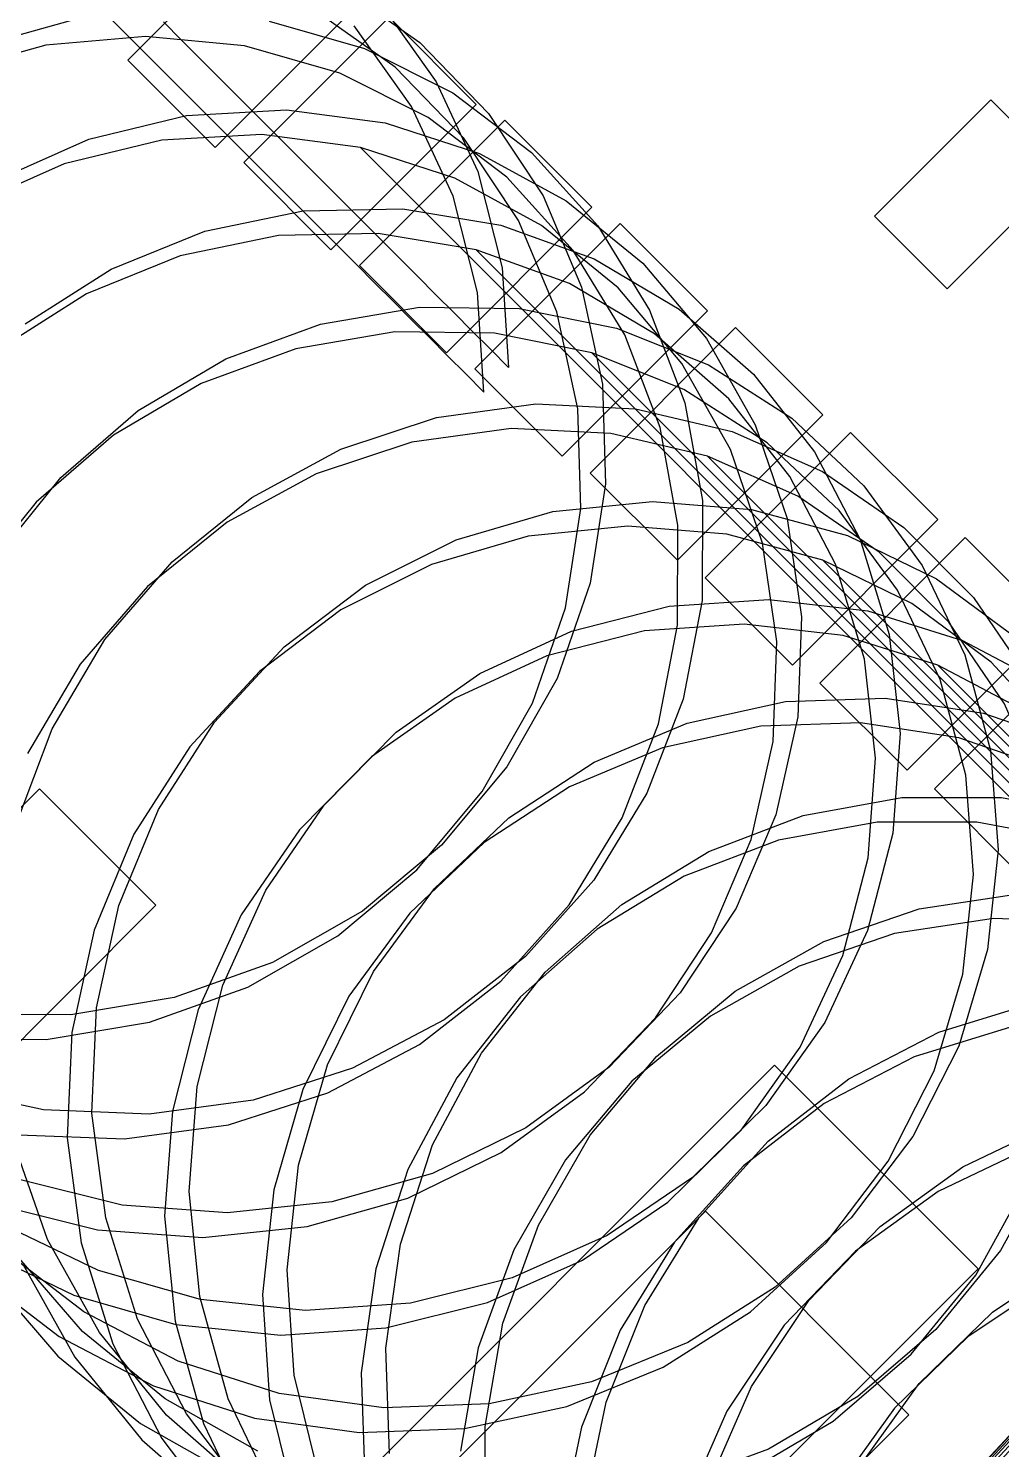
# Model space of a CAD drawing. Header units: metres. Extents: x 20040 to 21060, y 50040 to 51060.
# Drawn here: x 20456 to 20503.4, y 50498.4 to 50567.5 of the extents above; entities that cross this region are included whole.
import ezdxf

# ---------------------------------------------------------------- set-up
doc = ezdxf.new("R2010")
doc.units = ezdxf.units.M

msp = doc.modelspace()

# ---------------------------------------------------------------- linework, layer by layer
at = {"layer": 'Crosscut_RL725'}
msp.add_polyline3d([(20500.283, 50536.524, 725), (20560.64, 50476.167, 725)], dxfattribs=at)
at = {"layer": 'Crosscut_RL750'}
msp.add_polyline3d([(20494.687, 50541.615, 750), (20555.651, 50480.651, 750)], dxfattribs=at)
at = {"layer": 'Crosscut_RL775'}
msp.add_polyline3d([(20489.08, 50546.678, 775), (20550.642, 50485.116, 775)], dxfattribs=at)
at = {"layer": 'Crosscut_RL800'}
msp.add_polyline3d([(20483.463, 50551.711, 800), (20545.613, 50489.56, 800)], dxfattribs=at)
at = {"layer": 'Crosscut_RL825'}
msp.add_polyline3d([(20477.836, 50556.715, 825), (20540.565, 50493.986, 825)], dxfattribs=at)
at = {"layer": 'Crosscut_RL850'}
msp.add_polyline3d([(20472.201, 50561.689, 850), (20535.498, 50498.392, 850)], dxfattribs=at)
at = {"layer": 'Decline_CL_1in7_5_5x5_8'}
for points in [[(20451.777, 50518.345, 912.264), (20456.905, 50518.308, 911.55), (20461.936, 50519.157, 910.836), (20466.714, 50520.859, 910.121), (20471.092, 50523.357, 909.407), (20474.935, 50526.567, 908.693), (20478.125, 50530.381, 907.979), (20480.564, 50534.676, 907.264), (20482.18, 50539.31, 906.55), (20482.925, 50544.13, 905.836), (20482.781, 50548.98, 905.121), (20481.755, 50553.702, 904.407), (20479.885, 50558.139, 903.693), (20477.235, 50562.148, 902.979), (20473.893, 50565.596, 902.264), (20469.969, 50568.37, 901.55)], [(20459.643, 50568.357, 933.906), (20460.526, 50567.474, 933.76), (20461.41, 50566.59, 933.614), (20462.294, 50565.706, 933.467), (20463.178, 50564.822, 933.321), (20464.062, 50563.938, 933.175), (20464.946, 50563.054, 933.029), (20465.83, 50562.17, 932.883), (20466.714, 50561.286, 932.736), (20467.597, 50560.403, 932.59), (20468.481, 50559.519, 932.444), (20469.365, 50558.635, 932.298), (20470.249, 50557.751, 932.152), (20471.133, 50556.867, 932.005), (20472.017, 50555.983, 931.859), (20472.901, 50555.099, 931.713), (20473.785, 50554.215, 931.567), (20474.669, 50553.331, 931.42), (20475.552, 50552.448, 931.274), (20476.436, 50551.564, 931.128), (20477.32, 50550.68, 930.982), (20478.204, 50549.796, 930.836), (20477.894, 50554.634, 930.121), (20476.708, 50559.314, 929.407), (20474.687, 50563.683, 928.693), (20471.901, 50567.597, 927.979)], [(20455.588, 50513.688, 887.264), (20460.717, 50513.486, 886.55), (20465.777, 50514.171, 885.836), (20470.614, 50515.719, 885.121), (20475.077, 50518.074, 884.407), (20479.029, 50521.159, 883.693), (20482.348, 50524.87, 882.979), (20484.933, 50529.086, 882.264), (20486.706, 50533.668, 881.55), (20487.616, 50538.465, 880.836), (20487.637, 50543.322, 880.121), (20486.773, 50548.079, 879.407), (20485.056, 50552.581, 878.693), (20482.544, 50556.68, 877.979), (20479.323, 50560.241, 877.264), (20475.499, 50563.148, 876.55), (20471.197, 50565.303, 875.836), (20466.559, 50566.633, 875.121), (20461.736, 50567.092, 874.407), (20456.887, 50566.661, 873.693), (20452.169, 50565.349, 872.979)], [(20454.4, 50510.312, 862.979), (20459.403, 50509.062, 862.264), (20464.526, 50508.694, 861.55), (20469.611, 50509.216, 860.836), (20474.501, 50510.606, 860.121), (20479.044, 50512.817, 859.407), (20483.101, 50515.773, 858.693), (20486.546, 50519.377, 857.979), (20489.274, 50523.509, 857.264), (20491.203, 50528.034, 856.55), (20492.276, 50532.803, 855.836), (20492.462, 50537.661, 855.121), (20491.761, 50542.448, 854.407), (20490.199, 50547.009, 853.693), (20487.83, 50551.193, 852.979), (20484.733, 50554.864, 852.264), (20481.011, 50557.9, 851.55), (20476.788, 50560.201, 850.836), (20472.201, 50561.689, 850.121), (20467.401, 50562.312, 849.407), (20462.545, 50562.046, 848.693), (20457.791, 50560.896, 847.979), (20453.295, 50558.894, 847.264)], [(20453.598, 50508.126, 838.693), (20458.258, 50505.878, 837.979), (20463.221, 50504.466, 837.264), (20468.334, 50503.933, 836.55), (20473.438, 50504.29, 835.836), (20478.376, 50505.522, 835.121), (20482.995, 50507.585, 834.407), (20487.152, 50510.41, 833.693), (20490.719, 50513.901, 832.979), (20493.587, 50517.945, 832.264), (20495.67, 50522.408, 831.55), (20496.905, 50527.143, 830.836), (20497.257, 50531.997, 830.121), (20496.72, 50536.809, 829.407), (20495.314, 50541.423, 828.693), (20493.09, 50545.689, 827.979), (20490.121, 50549.465, 827.264), (20486.507, 50552.627, 826.55), (20482.366, 50555.071, 825.836), (20477.836, 50556.715, 825.121), (20473.064, 50557.501, 824.407), (20468.206, 50557.401, 823.693), (20463.421, 50556.414, 822.979), (20458.866, 50554.566, 822.264), (20454.689, 50551.913, 821.55)], [(20453.425, 50507.021, 814.407), (20457.54, 50503.869, 813.693), (20462.127, 50501.472, 812.979), (20467.045, 50499.901, 812.264), (20472.141, 50499.203, 811.55), (20477.259, 50499.395, 810.836), (20482.24, 50500.467, 810.121), (20486.929, 50502.38, 809.407), (20491.182, 50505.069, 808.693), (20494.868, 50508.445, 807.979), (20497.873, 50512.396, 807.264), (20500.107, 50516.791, 806.55), (20501.503, 50521.488, 805.836), (20502.021, 50526.331, 805.121), (20501.648, 50531.163, 804.407), (20500.401, 50535.826, 803.693), (20498.324, 50540.167, 802.979), (20495.486, 50544.044, 802.264), (20491.984, 50547.329, 801.55), (20487.932, 50549.913, 800.836), (20483.463, 50551.711, 800.121), (20478.724, 50552.66, 799.407), (20473.87, 50552.725, 798.693), (20469.059, 50551.902, 797.979), (20464.45, 50550.211, 797.264), (20460.192, 50547.701, 796.55), (20456.426, 50544.45, 795.836), (20453.276, 50540.555, 795.121)], [(20490.848, 50497.201, 784.407), (20495.193, 50499.753, 783.693), (20498.993, 50503.009, 782.979), (20502.132, 50506.862, 782.264), (20504.516, 50511.185, 781.55), (20506.071, 50515.837, 780.836), (20506.754, 50520.665, 780.121), (20506.546, 50525.511, 779.407), (20505.459, 50530.218, 778.693), (20503.532, 50534.629, 777.979), (20500.829, 50538.603, 777.264), (20497.442, 50542.007, 776.55), (20493.482, 50544.728, 775.836), (20489.08, 50546.678, 775.121), (20484.38, 50547.788, 774.407), (20479.535, 50548.019, 773.693), (20474.705, 50547.36, 772.979), (20470.046, 50545.827, 772.264), (20465.712, 50543.465, 771.55), (20461.845, 50540.344, 770.836), (20458.571, 50536.56, 770.121), (20456, 50532.228, 769.407)], [(20506.148, 50533.142, 752.264), (20502.88, 50536.661, 751.55), (20499.017, 50539.517, 750.836), (20494.687, 50541.615, 750.121), (20490.031, 50542.885, 749.407), (20485.201, 50543.281, 748.693), (20480.356, 50542.787, 747.979), (20475.654, 50541.414, 747.264), (20471.248, 50539.202, 746.55), (20467.284, 50536.215, 745.836), (20463.891, 50532.547, 745.121), (20461.182, 50528.307, 744.407), (20459.248, 50523.628, 743.693), (20458.153, 50518.653, 742.979), (20457.937, 50513.536, 742.264), (20458.612, 50508.437, 741.55), (20460.16, 50503.512, 740.836), (20462.537, 50498.915, 740.121), (20465.67, 50494.786, 739.407)], [(20504.537, 50534.279, 725.836), (20500.283, 50536.524, 725.121), (20495.676, 50537.952, 724.407), (20490.866, 50538.513, 723.693), (20486.012, 50538.184, 722.979), (20481.271, 50536.973, 722.264), (20476.8, 50534.912, 721.55), (20472.743, 50532.063, 720.836), (20469.235, 50528.513, 720.121), (20466.391, 50524.37, 719.407), (20464.307, 50519.762, 718.693), (20463.053, 50514.831, 717.979), (20462.672, 50509.729, 717.264), (20463.182, 50504.614, 716.55), (20464.57, 50499.645, 715.836), (20466.797, 50494.976, 715.121)], [(20517.571, 50494.44, 706.55), (20519.595, 50498.927, 705.836), (20520.768, 50503.676, 705.121), (20521.057, 50508.531, 704.407), (20520.458, 50513.335, 703.693), (20518.992, 50517.929, 702.979), (20516.712, 50522.164, 702.264), (20513.694, 50525.901, 701.55), (20510.039, 50529.015, 700.836), (20505.866, 50531.405, 700.121), (20501.314, 50532.99, 699.407), (20496.53, 50533.714, 698.693), (20491.672, 50533.551, 697.979), (20486.899, 50532.502, 697.264), (20482.365, 50530.595, 696.55), (20478.221, 50527.887, 695.836), (20474.602, 50524.459, 695.121), (20471.627, 50520.418, 694.407), (20469.395, 50515.886, 693.693), (20467.982, 50511.003, 692.979), (20467.437, 50505.921, 692.264), (20467.782, 50500.797, 691.55), (20469.009, 50495.789, 690.836)], [(20525.378, 50498.018, 680.121), (20525.833, 50502.866, 679.407), (20525.397, 50507.691, 678.693), (20524.09, 50512.336, 677.979), (20521.956, 50516.649, 677.264), (20519.068, 50520.488, 676.55), (20515.523, 50523.727, 675.836), (20511.436, 50526.258, 675.121), (20506.944, 50527.997, 674.407), (20502.191, 50528.884, 673.693), (20497.335, 50528.887, 672.979), (20492.534, 50528.001, 672.264), (20487.945, 50526.25, 671.55), (20483.717, 50523.685, 670.836), (20479.991, 50520.384, 670.121), (20476.888, 50516.448, 669.407), (20474.512, 50511.997, 668.693), (20472.942, 50507.168, 667.979), (20472.233, 50502.111, 667.264), (20472.412, 50496.983, 666.55)], [(20530.578, 50497.2, 654.407), (20530.307, 50502.042, 653.693), (20529.159, 50506.732, 652.979), (20527.174, 50511.118, 652.264), (20524.42, 50515.055, 651.55), (20520.988, 50518.414, 650.836), (20516.993, 50521.084, 650.121), (20512.565, 50522.975, 649.407), (20507.849, 50524.024, 648.693), (20503, 50524.192, 647.979), (20498.177, 50523.47, 647.264), (20493.536, 50521.877, 646.55), (20489.231, 50519.458, 645.836), (20485.401, 50516.287, 645.121), (20482.174, 50512.46, 644.407), (20479.656, 50508.095, 643.693), (20477.932, 50503.326, 642.979), (20477.06, 50498.299, 642.264)], [(20535.186, 50496.387, 628.693), (20534.199, 50501.117, 627.979), (20532.365, 50505.57, 627.264), (20529.748, 50509.601, 626.55), (20526.434, 50513.077, 625.836), (20522.534, 50515.882, 625.121), (20518.176, 50517.924, 624.407), (20513.502, 50519.133, 623.693), (20508.666, 50519.466, 622.979), (20503.826, 50518.909, 622.264), (20499.14, 50517.475, 621.55), (20494.761, 50515.205, 620.836), (20490.833, 50512.168, 620.121), (20487.485, 50508.454, 619.407), (20484.828, 50504.179, 618.693), (20482.951, 50499.474, 617.979), (20481.918, 50494.484, 617.264)], [(20539.21, 50495.493, 602.979), (20537.53, 50500.009, 602.264), (20535.052, 50504.128, 601.55), (20531.86, 50507.716, 600.836), (20528.059, 50510.654, 600.121), (20523.776, 50512.844, 599.407), (20519.149, 50514.212, 598.693), (20514.332, 50514.71, 597.979), (20509.48, 50514.318, 597.264), (20504.754, 50513.045, 596.55), (20500.306, 50510.926, 595.836), (20496.284, 50508.024, 595.121), (20492.82, 50504.429, 594.407), (20490.027, 50500.249, 593.693), (20488, 50495.613, 592.979)], [(20542.666, 50494.433, 577.264), (20540.331, 50498.637, 576.55), (20537.264, 50502.334, 575.836), (20533.568, 50505.4, 575.121), (20529.364, 50507.735, 574.407), (20524.79, 50509.26, 573.693), (20519.996, 50509.922, 572.979), (20515.139, 50509.696, 572.264), (20510.377, 50508.585, 571.55), (20505.867, 50506.619, 570.836), (20501.755, 50503.857, 570.121), (20498.178, 50500.383, 569.407), (20495.253, 50496.302, 568.693)], [(20454.094, 50506.842, 790.121), (20457.485, 50502.921, 789.407), (20461.497, 50499.639, 788.693), (20466.007, 50497.095, 787.979)], [(20455.779, 50507.391, 765.836), (20458.302, 50502.87, 765.121), (20461.566, 50498.843, 764.407), (20465.472, 50495.434, 763.693)]]:
    msp.add_polyline3d(points, dxfattribs=at)
at = {"layer": 'Explosives_Magazine_RL800'}
msp.add_polyline3d([(20453.764, 50516.355, 800), (20462.249, 50524.841, 800), (20456.593, 50530.498, 800), (20448.107, 50522.012, 800)], close=True, dxfattribs=at)
at = {"layer": 'Main_Pump_Station'}
msp.add_polyline3d([(20481.91, 50483.097, 499), (20498.881, 50500.068, 499), (20488.981, 50509.967, 499), (20472.011, 50492.997, 499)], close=True, dxfattribs=at)
at = {"layer": 'Refuge_Chamber_RL775'}
msp.add_polyline3d([(20500.747, 50554.809, 775), (20506.404, 50560.466, 775), (20502.869, 50564.002, 775), (20497.212, 50558.345, 775)], close=True, dxfattribs=at)
at = {"layer": 'Rising_Main_DN200'}
for points in [[(20471.169, 50569.57, 903.55), (20475.093, 50566.796, 904.264), (20478.435, 50563.348, 904.979), (20481.085, 50559.339, 905.693), (20482.955, 50554.902, 906.407), (20483.981, 50550.18, 907.121), (20484.125, 50545.33, 907.836), (20483.38, 50540.51, 908.55), (20481.764, 50535.876, 909.264), (20479.325, 50531.581, 909.979), (20476.135, 50527.767, 910.693), (20472.292, 50524.557, 911.407), (20467.914, 50522.059, 912.121), (20463.136, 50520.357, 912.836), (20458.105, 50519.508, 913.55), (20452.977, 50519.545, 914.264)], [(20473.101, 50568.797, 929.979), (20475.887, 50564.883, 930.693), (20477.908, 50560.514, 931.407), (20479.094, 50555.834, 932.121), (20479.404, 50550.996, 932.836), (20478.52, 50551.88, 932.982), (20477.636, 50552.764, 933.128), (20476.752, 50553.648, 933.274), (20475.869, 50554.531, 933.42), (20474.985, 50555.415, 933.567), (20474.101, 50556.299, 933.713), (20473.217, 50557.183, 933.859), (20472.333, 50558.067, 934.005), (20471.449, 50558.951, 934.152), (20470.565, 50559.835, 934.298), (20469.681, 50560.719, 934.444), (20468.797, 50561.603, 934.59), (20467.914, 50562.486, 934.736), (20467.03, 50563.37, 934.883), (20466.146, 50564.254, 935.029), (20465.262, 50565.138, 935.175), (20464.378, 50566.022, 935.321), (20463.494, 50566.906, 935.467), (20462.61, 50567.79, 935.614)], [(20467.759, 50567.833, 877.121), (20472.397, 50566.503, 877.836), (20476.699, 50564.348, 878.55), (20480.523, 50561.441, 879.264), (20483.744, 50557.88, 879.979), (20486.256, 50553.781, 880.693), (20487.973, 50549.279, 881.407), (20488.837, 50544.522, 882.121), (20488.816, 50539.665, 882.836), (20487.906, 50534.868, 883.55), (20486.133, 50530.286, 884.264), (20483.548, 50526.07, 884.979), (20480.229, 50522.359, 885.693), (20476.277, 50519.274, 886.407), (20471.814, 50516.919, 887.121), (20466.977, 50515.371, 887.836), (20461.917, 50514.686, 888.55), (20456.788, 50514.888, 889.264), (20451.752, 50515.976, 889.979)], [(20453.369, 50566.549, 874.979), (20458.087, 50567.861, 875.693)], [(20454.495, 50560.094, 849.264), (20458.991, 50562.096, 849.979), (20463.745, 50563.246, 850.693), (20468.601, 50563.512, 851.407), (20473.401, 50562.889, 852.121), (20477.988, 50561.401, 852.836), (20482.211, 50559.1, 853.55), (20485.933, 50556.064, 854.264), (20489.03, 50552.393, 854.979), (20491.399, 50548.209, 855.693), (20492.961, 50543.648, 856.407), (20493.662, 50538.861, 857.121), (20493.476, 50534.003, 857.836), (20492.403, 50529.234, 858.55), (20490.474, 50524.709, 859.264), (20487.746, 50520.577, 859.979), (20484.301, 50516.973, 860.693), (20480.244, 50514.017, 861.407), (20475.701, 50511.806, 862.121), (20470.811, 50510.416, 862.836), (20465.726, 50509.894, 863.55), (20460.603, 50510.262, 864.264), (20455.6, 50511.512, 864.979)], [(20455.889, 50553.113, 823.55), (20460.066, 50555.766, 824.264), (20464.621, 50557.614, 824.979), (20469.406, 50558.601, 825.693), (20474.264, 50558.701, 826.407), (20479.036, 50557.915, 827.121), (20483.566, 50556.271, 827.836), (20487.707, 50553.827, 828.55), (20491.321, 50550.665, 829.264), (20494.29, 50546.889, 829.979), (20496.514, 50542.623, 830.693), (20497.92, 50538.009, 831.407), (20498.457, 50533.197, 832.121), (20498.105, 50528.343, 832.836), (20496.87, 50523.608, 833.55), (20494.787, 50519.145, 834.264), (20491.919, 50515.101, 834.979), (20488.352, 50511.61, 835.693), (20484.195, 50508.785, 836.407), (20479.576, 50506.722, 837.121), (20474.638, 50505.49, 837.836), (20469.534, 50505.133, 838.55), (20464.421, 50505.666, 839.264), (20459.458, 50507.078, 839.979), (20454.798, 50509.326, 840.693)], [(20454.476, 50541.755, 797.121), (20457.626, 50545.65, 797.836), (20461.392, 50548.901, 798.55), (20465.65, 50551.411, 799.264), (20470.259, 50553.102, 799.979), (20475.07, 50553.925, 800.693), (20479.924, 50553.86, 801.407), (20484.663, 50552.911, 802.121), (20489.132, 50551.113, 802.836), (20493.184, 50548.529, 803.55), (20496.686, 50545.244, 804.264), (20499.524, 50541.367, 804.979), (20501.601, 50537.026, 805.693), (20502.848, 50532.363, 806.407), (20503.221, 50527.531, 807.121), (20502.703, 50522.688, 807.836), (20501.307, 50517.991, 808.55), (20499.073, 50513.596, 809.264), (20496.068, 50509.645, 809.979), (20492.382, 50506.269, 810.693), (20488.129, 50503.58, 811.407), (20483.44, 50501.667, 812.121), (20478.459, 50500.595, 812.836), (20473.341, 50500.403, 813.55), (20468.245, 50501.101, 814.264), (20463.327, 50502.672, 814.979), (20458.74, 50505.069, 815.693), (20454.625, 50508.221, 816.407)], [(20455.417, 50528.683, 770.693), (20457.2, 50533.428, 771.407), (20459.771, 50537.76, 772.121), (20463.045, 50541.544, 772.836), (20466.912, 50544.665, 773.55), (20471.246, 50547.027, 774.264), (20475.905, 50548.56, 774.979), (20480.735, 50549.219, 775.693), (20485.58, 50548.988, 776.407), (20490.28, 50547.878, 777.121), (20494.682, 50545.928, 777.836), (20498.642, 50543.207, 778.55), (20502.029, 50539.803, 779.264), (20504.732, 50535.829, 779.979), (20506.659, 50531.418, 780.693), (20507.746, 50526.711, 781.407), (20507.954, 50521.865, 782.121), (20507.271, 50517.037, 782.836), (20505.716, 50512.385, 783.55), (20503.332, 50508.062, 784.264), (20500.193, 50504.209, 784.979), (20496.393, 50500.953, 785.693), (20492.048, 50498.401, 786.407), (20487.294, 50496.64, 787.121)], [(20466.87, 50495.986, 741.407), (20463.737, 50500.115, 742.121), (20461.36, 50504.712, 742.836), (20459.812, 50509.637, 743.55), (20459.137, 50514.736, 744.264), (20459.353, 50519.853, 744.979), (20460.448, 50524.828, 745.693), (20462.382, 50529.507, 746.407), (20465.091, 50533.747, 747.121), (20468.484, 50537.415, 747.836), (20472.448, 50540.402, 748.55), (20476.854, 50542.614, 749.264), (20481.556, 50543.987, 749.979), (20486.401, 50544.481, 750.693), (20491.231, 50544.085, 751.407), (20495.887, 50542.815, 752.121), (20500.217, 50540.717, 752.836), (20504.08, 50537.861, 753.55)], [(20467.997, 50496.176, 717.121), (20465.77, 50500.845, 717.836), (20464.382, 50505.814, 718.55), (20463.872, 50510.929, 719.264), (20464.253, 50516.031, 719.979), (20465.507, 50520.962, 720.693), (20467.591, 50525.57, 721.407), (20470.435, 50529.713, 722.121), (20473.943, 50533.263, 722.836), (20478, 50536.112, 723.55), (20482.471, 50538.173, 724.264), (20487.212, 50539.384, 724.979), (20492.066, 50539.713, 725.693), (20496.876, 50539.152, 726.407), (20501.483, 50537.724, 727.121), (20505.737, 50535.479, 727.836)], [(20470.209, 50496.989, 692.836), (20468.982, 50501.997, 693.55), (20468.637, 50507.121, 694.264), (20469.182, 50512.203, 694.979), (20470.595, 50517.086, 695.693), (20472.827, 50521.618, 696.407), (20475.802, 50525.659, 697.121), (20479.421, 50529.087, 697.836), (20483.565, 50531.795, 698.55), (20488.099, 50533.702, 699.264), (20492.872, 50534.751, 699.979), (20497.73, 50534.914, 700.693), (20502.514, 50534.19, 701.407), (20507.066, 50532.605, 702.121), (20511.239, 50530.215, 702.836), (20514.894, 50527.101, 703.55), (20517.912, 50523.364, 704.264), (20520.192, 50519.129, 704.979), (20521.658, 50514.535, 705.693), (20522.257, 50509.731, 706.407), (20521.968, 50504.876, 707.121), (20520.795, 50500.127, 707.836), (20518.771, 50495.64, 708.55)], [(20473.612, 50498.183, 668.55), (20473.433, 50503.311, 669.264), (20474.142, 50508.368, 669.979), (20475.712, 50513.197, 670.693), (20478.088, 50517.648, 671.407), (20481.191, 50521.584, 672.121), (20484.917, 50524.885, 672.836), (20489.145, 50527.45, 673.55), (20493.734, 50529.201, 674.264), (20498.535, 50530.087, 674.979), (20503.391, 50530.084, 675.693), (20508.144, 50529.197, 676.407), (20512.636, 50527.458, 677.121), (20516.723, 50524.927, 677.836), (20520.268, 50521.688, 678.55), (20523.156, 50517.849, 679.264), (20525.29, 50513.536, 679.979), (20526.597, 50508.891, 680.693), (20527.033, 50504.066, 681.407), (20526.578, 50499.218, 682.121), (20525.244, 50494.506, 682.836)], [(20478.273, 50494.372, 643.55), (20478.26, 50499.499, 644.264), (20479.132, 50504.526, 644.979), (20480.856, 50509.295, 645.693), (20483.374, 50513.66, 646.407), (20486.601, 50517.487, 647.121), (20490.431, 50520.658, 647.836), (20494.736, 50523.077, 648.55), (20499.377, 50524.67, 649.264), (20504.2, 50525.392, 649.979), (20509.049, 50525.224, 650.693), (20513.765, 50524.175, 651.407), (20518.193, 50522.284, 652.121), (20522.188, 50519.614, 652.836), (20525.62, 50516.255, 653.55), (20528.374, 50512.318, 654.264), (20530.359, 50507.932, 654.979), (20531.507, 50503.242, 655.693), (20531.778, 50498.4, 656.407), (20531.158, 50493.566, 657.121)], [(20483.118, 50495.684, 619.264), (20484.151, 50500.674, 619.979), (20486.028, 50505.379, 620.693), (20488.685, 50509.654, 621.407), (20492.033, 50513.368, 622.121), (20495.961, 50516.405, 622.836), (20500.34, 50518.675, 623.55), (20505.026, 50520.109, 624.264), (20509.866, 50520.666, 624.979), (20514.702, 50520.333, 625.693), (20519.376, 50519.124, 626.407), (20523.734, 50517.082, 627.121), (20527.634, 50514.277, 627.836), (20530.948, 50510.801, 628.55), (20533.565, 50506.77, 629.264), (20535.399, 50502.317, 629.979), (20536.386, 50497.587, 630.693)], [(20489.2, 50496.813, 594.979), (20491.227, 50501.449, 595.693), (20494.02, 50505.629, 596.407), (20497.484, 50509.224, 597.121), (20501.506, 50512.126, 597.836), (20505.954, 50514.245, 598.55), (20510.68, 50515.518, 599.264), (20515.532, 50515.91, 599.979), (20520.349, 50515.412, 600.693), (20524.976, 50514.044, 601.407), (20529.259, 50511.854, 602.121), (20533.06, 50508.916, 602.836), (20536.252, 50505.328, 603.55), (20538.73, 50501.209, 604.264), (20540.41, 50496.693, 604.979)], [(20466.672, 50496.634, 765.693), (20462.766, 50500.043, 766.407), (20459.502, 50504.07, 767.121), (20456.979, 50508.591, 767.836), (20455.273, 50513.466, 768.55)], [(20496.453, 50497.502, 570.693), (20499.378, 50501.583, 571.407), (20502.955, 50505.057, 572.121), (20507.067, 50507.819, 572.836), (20511.577, 50509.785, 573.55), (20516.339, 50510.896, 574.264), (20521.196, 50511.122, 574.979), (20525.99, 50510.46, 575.693), (20530.564, 50508.935, 576.407), (20534.768, 50506.6, 577.121), (20538.464, 50503.534, 577.836), (20541.531, 50499.837, 578.55), (20543.866, 50495.633, 579.264)], [(20467.207, 50498.295, 789.979), (20462.697, 50500.839, 790.693), (20458.685, 50504.121, 791.407), (20455.294, 50508.042, 792.121)]]:
    msp.add_polyline3d(points, dxfattribs=at)
at = {"layer": 'Sump_RL675'}
msp.add_polyline3d([(20504.365, 50526.258, 672), (20511.436, 50533.329, 672), (20507.194, 50537.572, 672), (20500.123, 50530.501, 672)], close=True, dxfattribs=at)
at = {"layer": 'Sump_RL700'}
msp.add_polyline3d([(20498.795, 50531.405, 697), (20505.866, 50538.476, 697), (20501.623, 50542.719, 697), (20494.552, 50535.648, 697)], close=True, dxfattribs=at)
at = {"layer": 'Sump_RL725'}
msp.add_polyline3d([(20493.212, 50536.524, 722), (20500.283, 50543.595, 722), (20496.04, 50547.838, 722), (20488.969, 50540.767, 722)], close=True, dxfattribs=at)
at = {"layer": 'Sump_RL750'}
msp.add_polyline3d([(20487.616, 50541.615, 747), (20494.687, 50548.686, 747), (20490.444, 50552.929, 747), (20483.373, 50545.858, 747)], close=True, dxfattribs=at)
at = {"layer": 'Sump_RL775'}
msp.add_polyline3d([(20482.009, 50546.678, 772), (20489.08, 50553.749, 772), (20484.837, 50557.991, 772), (20477.766, 50550.92, 772)], close=True, dxfattribs=at)
at = {"layer": 'Sump_RL800'}
msp.add_polyline3d([(20476.392, 50551.711, 797), (20483.463, 50558.782, 797), (20479.22, 50563.024, 797), (20472.149, 50555.953, 797)], close=True, dxfattribs=at)
at = {"layer": 'Sump_RL825'}
msp.add_polyline3d([(20470.765, 50556.715, 822), (20477.836, 50563.786, 822), (20473.593, 50568.028, 822), (20466.522, 50560.957, 822)], close=True, dxfattribs=at)
at = {"layer": 'Sump_RL850'}
msp.add_polyline3d([(20465.13, 50561.689, 847), (20472.201, 50568.76, 847), (20467.958, 50573.002, 847), (20460.887, 50565.931, 847)], close=True, dxfattribs=at)
at = {"layer": 'VEIN_interpreted'}
for points in [[(20346.314, 50328.417, 915), (20666.153, 50657.388, 915), (20659.182, 50650.55, 915)], [(20346.314, 50328.417, 915), (20419.946, 50403.653, 915), (20666.153, 50657.388, 915)], [(20666.153, 50657.388, 915), (20419.946, 50403.653, 915), (20426.792, 50410.616, 915)], [(20666.153, 50657.388, 915), (20426.792, 50410.616, 915), (20433.683, 50417.534, 915)], [(20666.153, 50657.388, 915), (20433.683, 50417.534, 915), (20440.62, 50424.407, 915)], [(20666.153, 50657.388, 915), (20440.62, 50424.407, 915), (20447.602, 50431.234, 915)], [(20666.153, 50657.388, 915), (20447.602, 50431.234, 915), (20454.625, 50438.018, 915)], [(20666.153, 50657.388, 915), (20454.625, 50438.018, 915), (20461.686, 50444.763, 915)], [(20666.153, 50657.388, 915), (20461.686, 50444.763, 915), (20468.78, 50451.474, 915)], [(20666.153, 50657.388, 915), (20468.78, 50451.474, 915), (20475.9, 50458.156, 915)], [(20666.153, 50657.388, 915), (20475.9, 50458.156, 915), (20483.041, 50464.817, 915)], [(20666.153, 50657.388, 915), (20483.041, 50464.817, 915), (20490.194, 50471.464, 915)], [(20666.153, 50657.388, 915), (20490.194, 50471.464, 915), (20497.353, 50478.106, 915)], [(20666.153, 50657.388, 915), (20497.353, 50478.106, 915), (20504.509, 50484.75, 915)], [(20346.314, 50328.417, 915), (20659.182, 50650.55, 915), (20652.168, 50643.756, 915)], [(20346.314, 50328.417, 915), (20652.168, 50643.756, 915), (20645.115, 50637.003, 915)], [(20346.314, 50328.417, 915), (20645.115, 50637.003, 915), (20638.027, 50630.285, 915)], [(20346.314, 50328.417, 915), (20638.027, 50630.285, 915), (20630.912, 50623.598, 915)], [(20346.314, 50328.417, 915), (20630.912, 50623.598, 915), (20623.774, 50616.934, 915)], [(20346.314, 50328.417, 915), (20623.774, 50616.934, 915), (20616.622, 50610.286, 915)], [(20346.314, 50328.417, 915), (20616.622, 50610.286, 915), (20609.463, 50603.644, 915)], [(20346.314, 50328.417, 915), (20609.463, 50603.644, 915), (20602.305, 50597.002, 915)], [(20346.314, 50328.417, 915), (20602.305, 50597.002, 915), (20595.157, 50590.349, 915)], [(20346.314, 50328.417, 915), (20595.157, 50590.349, 915), (20588.025, 50583.68, 915)], [(20346.314, 50328.417, 915), (20588.025, 50583.68, 915), (20580.916, 50576.985, 915)], [(20346.314, 50328.417, 915), (20580.916, 50576.985, 915), (20573.838, 50570.258, 915)], [(20346.314, 50328.417, 915), (20573.838, 50570.258, 915), (20566.794, 50563.494, 915)], [(20346.314, 50328.417, 915), (20566.794, 50563.494, 915), (20559.791, 50556.689, 915)], [(20346.314, 50328.417, 915), (20559.791, 50556.689, 915), (20552.831, 50549.84, 915)], [(20346.314, 50328.417, 915), (20552.831, 50549.84, 915), (20545.917, 50542.945, 915)], [(20346.314, 50328.417, 915), (20545.917, 50542.945, 915), (20539.048, 50536.004, 915)], [(20346.314, 50328.417, 915), (20539.048, 50536.004, 915), (20532.224, 50529.019, 915)], [(20346.314, 50328.417, 915), (20532.224, 50529.019, 915), (20525.443, 50521.993, 915)], [(20346.314, 50328.417, 915), (20525.443, 50521.993, 915), (20518.701, 50514.929, 915)], [(20346.314, 50328.417, 915), (20518.701, 50514.929, 915), (20511.993, 50507.833, 915)], [(20346.314, 50328.417, 915), (20511.993, 50507.833, 915), (20505.313, 50500.711, 915)], [(20346.314, 50328.417, 915), (20505.313, 50500.711, 915), (20498.653, 50493.569, 915)], [(20455.674, 50219.057, 340), (20718.526, 50493.888, 340), (20725.658, 50500.54, 340)], [(20455.674, 50219.057, 340), (20725.658, 50500.54, 340), (20509.057, 50274.666, 340)], [(20498.653, 50493.569, 915), (20505.313, 50500.711, 915), (20509.523, 50496.127, 890)]]:
    msp.add_3dface(points, dxfattribs=at)
at = {"layer": 'Workshop_RL675'}
msp.add_polyline3d([(20481.031, 50485.953, 675), (20502.244, 50507.166, 675), (20492.345, 50517.066, 675), (20471.131, 50495.852, 675)], close=True, dxfattribs=at)

doc.saveas('drawing.dxf')
